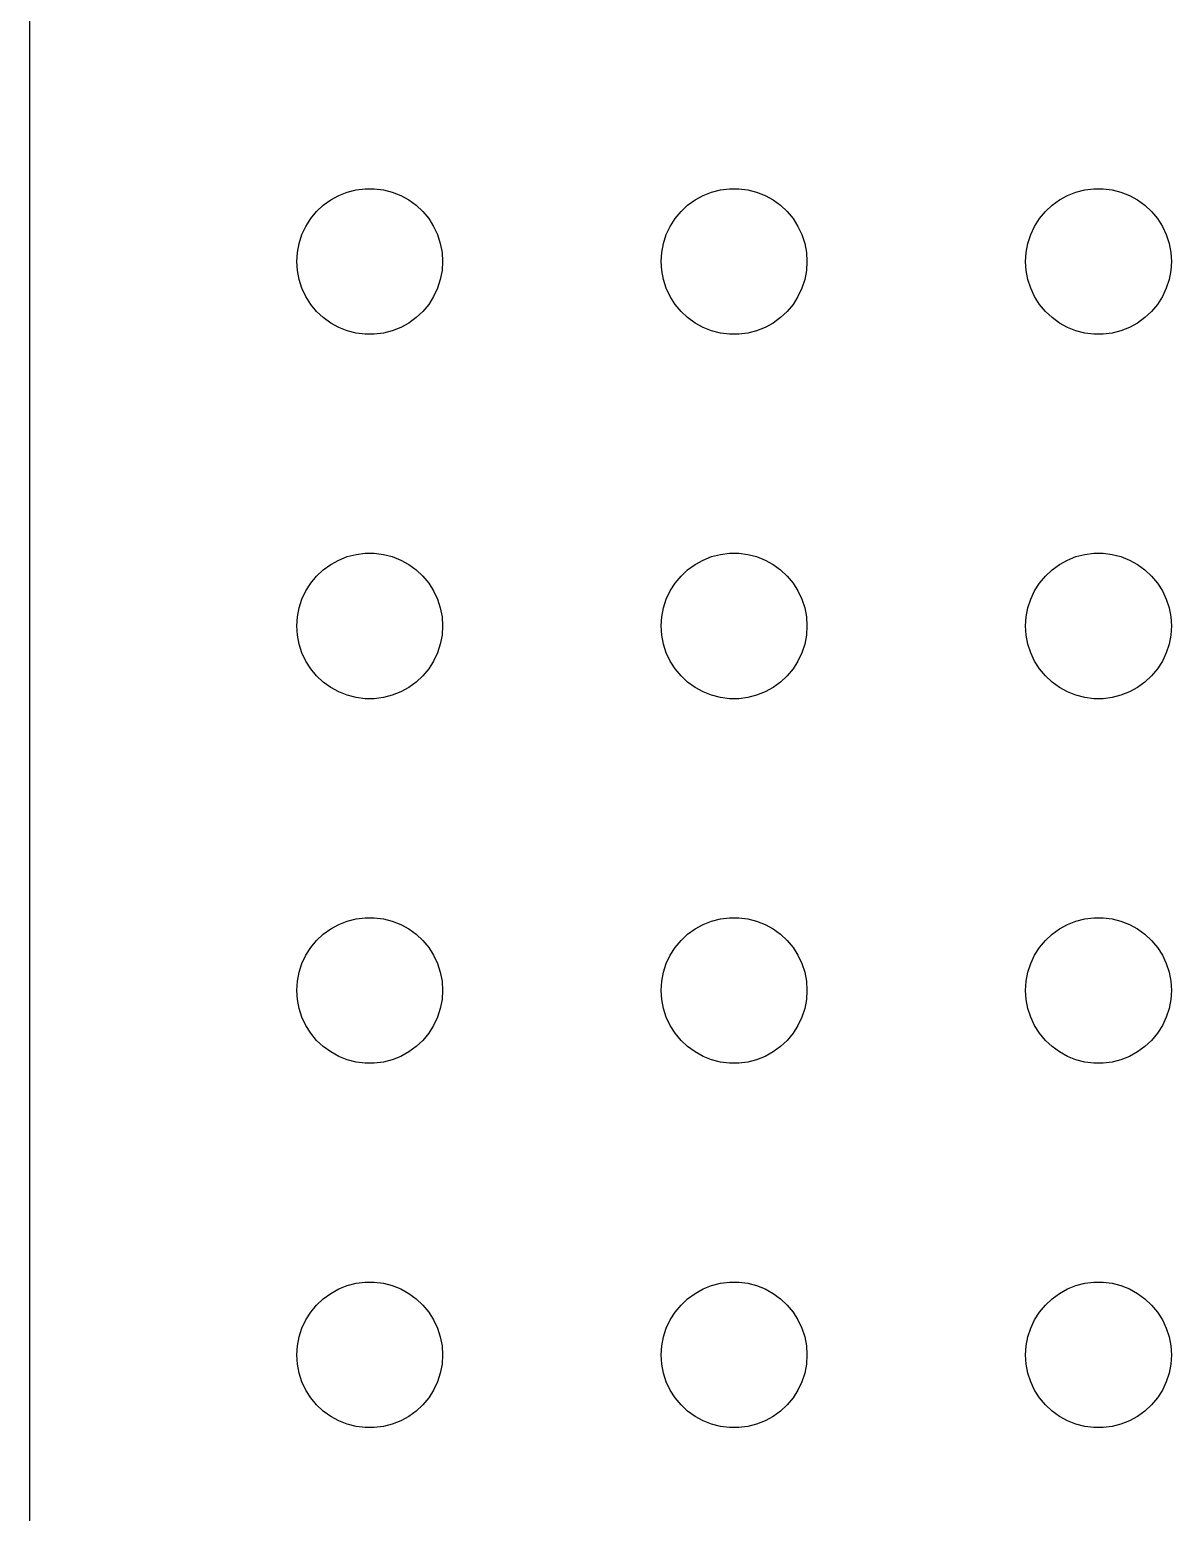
# Model space of a CAD drawing. Header units: metres. Extents: x -120 to 120, y -119 to 119.
# Drawn here: x -119.5 to -96, y 26.76 to 57.27 of the extents above; entities that cross this region are included whole.
import ezdxf

# ---------------------------------------------------------------- set-up
doc = ezdxf.new("R2010")
doc.units = ezdxf.units.M

msp = doc.modelspace()

# ---------------------------------------------------------------- linework, layer by layer
for p, q in [((-119.5, 114.5), (-119.5, -114.5)), ((-113.456, 53.6558), (-113.304, 53.7665)), ((-113.304, 53.7665), (-113.139, 53.8572)), ((-113.139, 53.8572), (-112.964, 53.9266)), ((-112.964, 53.9266), (-112.781, 53.9734)), ((-112.781, 53.9734), (-112.594, 53.997)), ((-112.594, 53.997), (-112.406, 53.997)), ((-112.406, 53.997), (-112.219, 53.9734)), ((-112.219, 53.9734), (-112.036, 53.9266)), ((-112.036, 53.9266), (-111.861, 53.8572)), ((-111.861, 53.8572), (-111.696, 53.7665)), ((-111.696, 53.7665), (-111.544, 53.6558)), ((-105.956, 53.6558), (-105.804, 53.7665)), ((-105.804, 53.7665), (-105.639, 53.8572)), ((-105.639, 53.8572), (-105.464, 53.9266)), ((-105.464, 53.9266), (-105.281, 53.9734)), ((-105.281, 53.9734), (-105.094, 53.997)), ((-105.094, 53.997), (-104.906, 53.997)), ((-104.906, 53.997), (-104.719, 53.9734)), ((-104.719, 53.9734), (-104.536, 53.9266)), ((-104.536, 53.9266), (-104.361, 53.8572)), ((-104.361, 53.8572), (-104.196, 53.7665)), ((-104.196, 53.7665), (-104.044, 53.6558)), ((-98.4561, 53.6558), (-98.3037, 53.7665)), ((-98.3037, 53.7665), (-98.1387, 53.8572)), ((-98.1387, 53.8572), (-97.9635, 53.9266)), ((-97.9635, 53.9266), (-97.7811, 53.9734)), ((-97.7811, 53.9734), (-97.5942, 53.997)), ((-97.5942, 53.997), (-97.4058, 53.997)), ((-97.4058, 53.997), (-97.2189, 53.9734)), ((-97.2189, 53.9734), (-97.0365, 53.9266)), ((-97.0365, 53.9266), (-96.8613, 53.8572)), ((-96.8613, 53.8572), (-96.6963, 53.7665)), ((-96.6963, 53.7665), (-96.5439, 53.6558)), ((-113.714, 53.3817), (-113.593, 53.5268)), ((-113.593, 53.5268), (-113.456, 53.6558)), ((-111.544, 53.6558), (-111.407, 53.5268)), ((-111.407, 53.5268), (-111.286, 53.3817)), ((-106.214, 53.3817), (-106.093, 53.5268)), ((-106.093, 53.5268), (-105.956, 53.6558)), ((-104.044, 53.6558), (-103.907, 53.5268)), ((-103.907, 53.5268), (-103.786, 53.3817)), ((-98.7135, 53.3817), (-98.5934, 53.5268)), ((-98.5934, 53.5268), (-98.4561, 53.6558)), ((-96.5439, 53.6558), (-96.4065, 53.5268)), ((-96.4065, 53.5268), (-96.2865, 53.3817)), ((-113.895, 53.0522), (-113.814, 53.2226)), ((-113.814, 53.2226), (-113.714, 53.3817)), ((-111.286, 53.3817), (-111.186, 53.2226)), ((-111.186, 53.2226), (-111.105, 53.0522)), ((-106.395, 53.0522), (-106.314, 53.2226)), ((-106.314, 53.2226), (-106.214, 53.3817)), ((-103.786, 53.3817), (-103.686, 53.2226)), ((-103.686, 53.2226), (-103.605, 53.0522)), ((-98.8947, 53.0522), (-98.8145, 53.2226)), ((-98.8145, 53.2226), (-98.7135, 53.3817)), ((-96.2865, 53.3817), (-96.1855, 53.2226)), ((-96.1855, 53.2226), (-96.1053, 53.0522)), ((-113.988, 52.688), (-113.953, 52.873)), ((-113.953, 52.873), (-113.895, 53.0522)), ((-111.105, 53.0522), (-111.047, 52.873)), ((-111.047, 52.873), (-111.012, 52.688)), ((-106.488, 52.688), (-106.453, 52.873)), ((-106.453, 52.873), (-106.395, 53.0522)), ((-103.605, 53.0522), (-103.547, 52.873)), ((-103.547, 52.873), (-103.512, 52.688)), ((-98.9882, 52.688), (-98.9529, 52.873)), ((-98.9529, 52.873), (-98.8947, 53.0522)), ((-96.1053, 53.0522), (-96.0471, 52.873)), ((-96.0471, 52.873), (-96.0118, 52.688)), ((-114, 52.5), (-113.988, 52.688)), ((-113.988, 52.312), (-114, 52.5)), ((-111.012, 52.688), (-111, 52.5)), ((-111, 52.5), (-111.012, 52.312)), ((-106.5, 52.5), (-106.488, 52.688)), ((-106.488, 52.312), (-106.5, 52.5)), ((-103.512, 52.688), (-103.5, 52.5)), ((-103.5, 52.5), (-103.512, 52.312)), ((-99, 52.5), (-98.9882, 52.688)), ((-98.9882, 52.312), (-99, 52.5)), ((-96.0118, 52.688), (-96, 52.5)), ((-96, 52.5), (-96.0118, 52.312)), ((-113.953, 52.127), (-113.988, 52.312)), ((-111.012, 52.312), (-111.047, 52.127)), ((-106.453, 52.127), (-106.488, 52.312)), ((-103.512, 52.312), (-103.547, 52.127)), ((-98.9529, 52.127), (-98.9882, 52.312)), ((-96.0118, 52.312), (-96.0471, 52.127)), ((-113.895, 51.9478), (-113.953, 52.127)), ((-113.814, 51.7774), (-113.895, 51.9478)), ((-111.105, 51.9478), (-111.186, 51.7774)), ((-111.047, 52.127), (-111.105, 51.9478)), ((-106.395, 51.9478), (-106.453, 52.127)), ((-106.314, 51.7774), (-106.395, 51.9478)), ((-103.605, 51.9478), (-103.686, 51.7774)), ((-103.547, 52.127), (-103.605, 51.9478)), ((-98.8947, 51.9478), (-98.9529, 52.127)), ((-98.8145, 51.7774), (-98.8947, 51.9478)), ((-96.1053, 51.9478), (-96.1855, 51.7774)), ((-96.0471, 52.127), (-96.1053, 51.9478)), ((-113.714, 51.6183), (-113.814, 51.7774)), ((-113.593, 51.4732), (-113.714, 51.6183)), ((-111.286, 51.6183), (-111.407, 51.4732)), ((-111.186, 51.7774), (-111.286, 51.6183)), ((-106.214, 51.6183), (-106.314, 51.7774)), ((-106.093, 51.4732), (-106.214, 51.6183)), ((-103.786, 51.6183), (-103.907, 51.4732)), ((-103.686, 51.7774), (-103.786, 51.6183)), ((-98.7135, 51.6183), (-98.8145, 51.7774)), ((-98.5934, 51.4732), (-98.7135, 51.6183)), ((-96.2865, 51.6183), (-96.4065, 51.4732)), ((-96.1855, 51.7774), (-96.2865, 51.6183)), ((-113.456, 51.3442), (-113.593, 51.4732)), ((-113.304, 51.2335), (-113.456, 51.3442)), ((-111.544, 51.3442), (-111.696, 51.2335)), ((-111.407, 51.4732), (-111.544, 51.3442)), ((-105.956, 51.3442), (-106.093, 51.4732)), ((-105.804, 51.2335), (-105.956, 51.3442)), ((-104.044, 51.3442), (-104.196, 51.2335)), ((-103.907, 51.4732), (-104.044, 51.3442)), ((-98.4561, 51.3442), (-98.5934, 51.4732)), ((-98.3037, 51.2335), (-98.4561, 51.3442)), ((-96.5439, 51.3442), (-96.6963, 51.2335)), ((-96.4065, 51.4732), (-96.5439, 51.3442)), ((-113.139, 51.1428), (-113.304, 51.2335)), ((-112.964, 51.0734), (-113.139, 51.1428)), ((-112.781, 51.0266), (-112.964, 51.0734)), ((-112.594, 51.003), (-112.781, 51.0266)), ((-112.406, 51.003), (-112.594, 51.003)), ((-112.219, 51.0266), (-112.406, 51.003)), ((-112.036, 51.0734), (-112.219, 51.0266)), ((-111.861, 51.1428), (-112.036, 51.0734)), ((-111.696, 51.2335), (-111.861, 51.1428)), ((-105.639, 51.1428), (-105.804, 51.2335)), ((-105.464, 51.0734), (-105.639, 51.1428)), ((-105.281, 51.0266), (-105.464, 51.0734)), ((-105.094, 51.003), (-105.281, 51.0266)), ((-104.906, 51.003), (-105.094, 51.003)), ((-104.719, 51.0266), (-104.906, 51.003)), ((-104.536, 51.0734), (-104.719, 51.0266)), ((-104.361, 51.1428), (-104.536, 51.0734)), ((-104.196, 51.2335), (-104.361, 51.1428)), ((-98.1387, 51.1428), (-98.3037, 51.2335)), ((-97.9635, 51.0734), (-98.1387, 51.1428)), ((-97.7811, 51.0266), (-97.9635, 51.0734)), ((-97.5942, 51.003), (-97.7811, 51.0266)), ((-97.4058, 51.003), (-97.5942, 51.003)), ((-97.2189, 51.0266), (-97.4058, 51.003)), ((-97.0365, 51.0734), (-97.2189, 51.0266)), ((-96.8613, 51.1428), (-97.0365, 51.0734)), ((-96.6963, 51.2335), (-96.8613, 51.1428)), ((-113.139, 46.3572), (-112.964, 46.4266)), ((-112.964, 46.4266), (-112.781, 46.4734)), ((-112.781, 46.4734), (-112.594, 46.497)), ((-112.594, 46.497), (-112.406, 46.497)), ((-112.406, 46.497), (-112.219, 46.4734)), ((-112.219, 46.4734), (-112.036, 46.4266)), ((-112.036, 46.4266), (-111.861, 46.3572)), ((-105.639, 46.3572), (-105.464, 46.4266)), ((-105.464, 46.4266), (-105.281, 46.4734)), ((-105.281, 46.4734), (-105.094, 46.497)), ((-105.094, 46.497), (-104.906, 46.497)), ((-104.906, 46.497), (-104.719, 46.4734)), ((-104.719, 46.4734), (-104.536, 46.4266)), ((-104.536, 46.4266), (-104.361, 46.3572)), ((-98.1387, 46.3572), (-97.9635, 46.4266)), ((-97.9635, 46.4266), (-97.7811, 46.4734)), ((-97.7811, 46.4734), (-97.5942, 46.497)), ((-97.5942, 46.497), (-97.4058, 46.497)), ((-97.4058, 46.497), (-97.2189, 46.4734)), ((-97.2189, 46.4734), (-97.0365, 46.4266)), ((-97.0365, 46.4266), (-96.8613, 46.3572)), ((-113.593, 46.0268), (-113.456, 46.1558)), ((-113.456, 46.1558), (-113.304, 46.2665)), ((-113.304, 46.2665), (-113.139, 46.3572)), ((-111.861, 46.3572), (-111.696, 46.2665)), ((-111.696, 46.2665), (-111.544, 46.1558)), ((-111.544, 46.1558), (-111.407, 46.0268)), ((-106.093, 46.0268), (-105.956, 46.1558)), ((-105.956, 46.1558), (-105.804, 46.2665)), ((-105.804, 46.2665), (-105.639, 46.3572)), ((-104.361, 46.3572), (-104.196, 46.2665)), ((-104.196, 46.2665), (-104.044, 46.1558)), ((-104.044, 46.1558), (-103.907, 46.0268)), ((-98.5934, 46.0268), (-98.4561, 46.1558)), ((-98.4561, 46.1558), (-98.3037, 46.2665)), ((-98.3037, 46.2665), (-98.1387, 46.3572)), ((-96.8613, 46.3572), (-96.6963, 46.2665)), ((-96.6963, 46.2665), (-96.5439, 46.1558)), ((-96.5439, 46.1558), (-96.4065, 46.0268)), ((-113.814, 45.7226), (-113.714, 45.8817)), ((-113.714, 45.8817), (-113.593, 46.0268)), ((-111.407, 46.0268), (-111.286, 45.8817)), ((-111.286, 45.8817), (-111.186, 45.7226)), ((-106.314, 45.7226), (-106.214, 45.8817)), ((-106.214, 45.8817), (-106.093, 46.0268)), ((-103.907, 46.0268), (-103.786, 45.8817)), ((-103.786, 45.8817), (-103.686, 45.7226)), ((-98.8145, 45.7226), (-98.7135, 45.8817)), ((-98.7135, 45.8817), (-98.5934, 46.0268)), ((-96.4065, 46.0268), (-96.2865, 45.8817)), ((-96.2865, 45.8817), (-96.1855, 45.7226)), ((-113.953, 45.373), (-113.895, 45.5522)), ((-113.895, 45.5522), (-113.814, 45.7226)), ((-111.186, 45.7226), (-111.105, 45.5522)), ((-111.105, 45.5522), (-111.047, 45.373)), ((-106.453, 45.373), (-106.395, 45.5522)), ((-106.395, 45.5522), (-106.314, 45.7226)), ((-103.686, 45.7226), (-103.605, 45.5522)), ((-103.605, 45.5522), (-103.547, 45.373)), ((-98.9529, 45.373), (-98.8947, 45.5522)), ((-98.8947, 45.5522), (-98.8145, 45.7226)), ((-96.1855, 45.7226), (-96.1053, 45.5522)), ((-96.1053, 45.5522), (-96.0471, 45.373)), ((-114, 45), (-113.988, 45.188)), ((-113.988, 45.188), (-113.953, 45.373)), ((-111.047, 45.373), (-111.012, 45.188)), ((-111.012, 45.188), (-111, 45)), ((-106.5, 45), (-106.488, 45.188)), ((-106.488, 45.188), (-106.453, 45.373)), ((-103.547, 45.373), (-103.512, 45.188)), ((-103.512, 45.188), (-103.5, 45)), ((-99, 45), (-98.9882, 45.188)), ((-98.9882, 45.188), (-98.9529, 45.373)), ((-96.0471, 45.373), (-96.0118, 45.188)), ((-96.0118, 45.188), (-96, 45)), ((-113.988, 44.812), (-114, 45)), ((-111, 45), (-111.012, 44.812)), ((-106.488, 44.812), (-106.5, 45)), ((-103.5, 45), (-103.512, 44.812)), ((-98.9882, 44.812), (-99, 45)), ((-96, 45), (-96.0118, 44.812)), ((-113.953, 44.627), (-113.988, 44.812)), ((-113.895, 44.4478), (-113.953, 44.627)), ((-111.047, 44.627), (-111.105, 44.4478)), ((-111.012, 44.812), (-111.047, 44.627)), ((-106.453, 44.627), (-106.488, 44.812)), ((-106.395, 44.4478), (-106.453, 44.627)), ((-103.547, 44.627), (-103.605, 44.4478)), ((-103.512, 44.812), (-103.547, 44.627)), ((-98.9529, 44.627), (-98.9882, 44.812)), ((-98.8947, 44.4478), (-98.9529, 44.627)), ((-96.0471, 44.627), (-96.1053, 44.4478)), ((-96.0118, 44.812), (-96.0471, 44.627)), ((-113.814, 44.2774), (-113.895, 44.4478)), ((-113.714, 44.1183), (-113.814, 44.2774)), ((-111.186, 44.2774), (-111.286, 44.1183)), ((-111.105, 44.4478), (-111.186, 44.2774)), ((-106.314, 44.2774), (-106.395, 44.4478)), ((-106.214, 44.1183), (-106.314, 44.2774)), ((-103.686, 44.2774), (-103.786, 44.1183)), ((-103.605, 44.4478), (-103.686, 44.2774)), ((-98.8145, 44.2774), (-98.8947, 44.4478)), ((-98.7135, 44.1183), (-98.8145, 44.2774)), ((-96.1855, 44.2774), (-96.2865, 44.1183)), ((-96.1053, 44.4478), (-96.1855, 44.2774)), ((-113.593, 43.9732), (-113.714, 44.1183)), ((-113.456, 43.8442), (-113.593, 43.9732)), ((-111.407, 43.9732), (-111.544, 43.8442)), ((-111.286, 44.1183), (-111.407, 43.9732)), ((-106.093, 43.9732), (-106.214, 44.1183)), ((-105.956, 43.8442), (-106.093, 43.9732)), ((-103.907, 43.9732), (-104.044, 43.8442)), ((-103.786, 44.1183), (-103.907, 43.9732)), ((-98.5934, 43.9732), (-98.7135, 44.1183)), ((-98.4561, 43.8442), (-98.5934, 43.9732)), ((-96.4065, 43.9732), (-96.5439, 43.8442)), ((-96.2865, 44.1183), (-96.4065, 43.9732)), ((-113.304, 43.7335), (-113.456, 43.8442)), ((-113.139, 43.6428), (-113.304, 43.7335)), ((-112.964, 43.5734), (-113.139, 43.6428)), ((-111.861, 43.6428), (-112.036, 43.5734)), ((-111.696, 43.7335), (-111.861, 43.6428)), ((-111.544, 43.8442), (-111.696, 43.7335)), ((-105.804, 43.7335), (-105.956, 43.8442)), ((-105.639, 43.6428), (-105.804, 43.7335)), ((-105.464, 43.5734), (-105.639, 43.6428)), ((-104.361, 43.6428), (-104.536, 43.5734)), ((-104.196, 43.7335), (-104.361, 43.6428)), ((-104.044, 43.8442), (-104.196, 43.7335)), ((-98.3037, 43.7335), (-98.4561, 43.8442)), ((-98.1387, 43.6428), (-98.3037, 43.7335)), ((-97.9635, 43.5734), (-98.1387, 43.6428)), ((-96.8613, 43.6428), (-97.0365, 43.5734)), ((-96.6963, 43.7335), (-96.8613, 43.6428)), ((-96.5439, 43.8442), (-96.6963, 43.7335)), ((-112.781, 43.5266), (-112.964, 43.5734)), ((-112.594, 43.503), (-112.781, 43.5266)), ((-112.406, 43.503), (-112.594, 43.503)), ((-112.219, 43.5266), (-112.406, 43.503)), ((-112.036, 43.5734), (-112.219, 43.5266)), ((-105.281, 43.5266), (-105.464, 43.5734)), ((-105.094, 43.503), (-105.281, 43.5266)), ((-104.906, 43.503), (-105.094, 43.503)), ((-104.719, 43.5266), (-104.906, 43.503)), ((-104.536, 43.5734), (-104.719, 43.5266)), ((-97.7811, 43.5266), (-97.9635, 43.5734)), ((-97.5942, 43.503), (-97.7811, 43.5266)), ((-97.4058, 43.503), (-97.5942, 43.503)), ((-97.2189, 43.5266), (-97.4058, 43.503)), ((-97.0365, 43.5734), (-97.2189, 43.5266)), ((-113.456, 38.6558), (-113.304, 38.7665)), ((-113.304, 38.7665), (-113.139, 38.8572)), ((-113.139, 38.8572), (-112.964, 38.9266)), ((-112.964, 38.9266), (-112.781, 38.9734)), ((-112.781, 38.9734), (-112.594, 38.997)), ((-112.594, 38.997), (-112.406, 38.997)), ((-112.406, 38.997), (-112.219, 38.9734)), ((-112.219, 38.9734), (-112.036, 38.9266)), ((-112.036, 38.9266), (-111.861, 38.8572)), ((-111.861, 38.8572), (-111.696, 38.7665)), ((-111.696, 38.7665), (-111.544, 38.6558)), ((-105.956, 38.6558), (-105.804, 38.7665)), ((-105.804, 38.7665), (-105.639, 38.8572)), ((-105.639, 38.8572), (-105.464, 38.9266)), ((-105.464, 38.9266), (-105.281, 38.9734)), ((-105.281, 38.9734), (-105.094, 38.997)), ((-105.094, 38.997), (-104.906, 38.997)), ((-104.906, 38.997), (-104.719, 38.9734)), ((-104.719, 38.9734), (-104.536, 38.9266)), ((-104.536, 38.9266), (-104.361, 38.8572)), ((-104.361, 38.8572), (-104.196, 38.7665)), ((-104.196, 38.7665), (-104.044, 38.6558)), ((-98.4561, 38.6558), (-98.3037, 38.7665)), ((-98.3037, 38.7665), (-98.1387, 38.8572)), ((-98.1387, 38.8572), (-97.9635, 38.9266)), ((-97.9635, 38.9266), (-97.7811, 38.9734)), ((-97.7811, 38.9734), (-97.5942, 38.997)), ((-97.5942, 38.997), (-97.4058, 38.997)), ((-97.4058, 38.997), (-97.2189, 38.9734)), ((-97.2189, 38.9734), (-97.0365, 38.9266)), ((-97.0365, 38.9266), (-96.8613, 38.8572)), ((-96.8613, 38.8572), (-96.6963, 38.7665)), ((-96.6963, 38.7665), (-96.5439, 38.6558)), ((-113.714, 38.3817), (-113.593, 38.5268)), ((-113.593, 38.5268), (-113.456, 38.6558)), ((-111.544, 38.6558), (-111.407, 38.5268)), ((-111.407, 38.5268), (-111.286, 38.3817)), ((-106.214, 38.3817), (-106.093, 38.5268)), ((-106.093, 38.5268), (-105.956, 38.6558)), ((-104.044, 38.6558), (-103.907, 38.5268)), ((-103.907, 38.5268), (-103.786, 38.3817)), ((-98.7135, 38.3817), (-98.5934, 38.5268)), ((-98.5934, 38.5268), (-98.4561, 38.6558)), ((-96.5439, 38.6558), (-96.4065, 38.5268)), ((-96.4065, 38.5268), (-96.2865, 38.3817)), ((-113.895, 38.0522), (-113.814, 38.2226)), ((-113.814, 38.2226), (-113.714, 38.3817)), ((-111.286, 38.3817), (-111.186, 38.2226)), ((-111.186, 38.2226), (-111.105, 38.0522)), ((-106.395, 38.0522), (-106.314, 38.2226)), ((-106.314, 38.2226), (-106.214, 38.3817)), ((-103.786, 38.3817), (-103.686, 38.2226)), ((-103.686, 38.2226), (-103.605, 38.0522)), ((-98.8947, 38.0522), (-98.8145, 38.2226)), ((-98.8145, 38.2226), (-98.7135, 38.3817)), ((-96.2865, 38.3817), (-96.1855, 38.2226)), ((-96.1855, 38.2226), (-96.1053, 38.0522)), ((-113.988, 37.688), (-113.953, 37.873)), ((-113.953, 37.873), (-113.895, 38.0522)), ((-111.105, 38.0522), (-111.047, 37.873)), ((-111.047, 37.873), (-111.012, 37.688)), ((-106.488, 37.688), (-106.453, 37.873)), ((-106.453, 37.873), (-106.395, 38.0522)), ((-103.605, 38.0522), (-103.547, 37.873)), ((-103.547, 37.873), (-103.512, 37.688)), ((-98.9882, 37.688), (-98.9529, 37.873)), ((-98.9529, 37.873), (-98.8947, 38.0522)), ((-96.1053, 38.0522), (-96.0471, 37.873)), ((-96.0471, 37.873), (-96.0118, 37.688)), ((-114, 37.5), (-113.988, 37.688)), ((-111.012, 37.688), (-111, 37.5)), ((-106.5, 37.5), (-106.488, 37.688)), ((-103.512, 37.688), (-103.5, 37.5)), ((-99, 37.5), (-98.9882, 37.688)), ((-96.0118, 37.688), (-96, 37.5)), ((-113.988, 37.312), (-114, 37.5)), ((-113.953, 37.127), (-113.988, 37.312)), ((-111.012, 37.312), (-111.047, 37.127)), ((-111, 37.5), (-111.012, 37.312)), ((-106.488, 37.312), (-106.5, 37.5)), ((-106.453, 37.127), (-106.488, 37.312)), ((-103.512, 37.312), (-103.547, 37.127)), ((-103.5, 37.5), (-103.512, 37.312)), ((-98.9882, 37.312), (-99, 37.5)), ((-98.9529, 37.127), (-98.9882, 37.312)), ((-96.0118, 37.312), (-96.0471, 37.127)), ((-96, 37.5), (-96.0118, 37.312)), ((-113.895, 36.9478), (-113.953, 37.127)), ((-113.814, 36.7774), (-113.895, 36.9478)), ((-111.105, 36.9478), (-111.186, 36.7774)), ((-111.047, 37.127), (-111.105, 36.9478)), ((-106.395, 36.9478), (-106.453, 37.127)), ((-106.314, 36.7774), (-106.395, 36.9478)), ((-103.605, 36.9478), (-103.686, 36.7774)), ((-103.547, 37.127), (-103.605, 36.9478)), ((-98.8947, 36.9478), (-98.9529, 37.127)), ((-98.8145, 36.7774), (-98.8947, 36.9478)), ((-96.1053, 36.9478), (-96.1855, 36.7774)), ((-96.0471, 37.127), (-96.1053, 36.9478)), ((-113.714, 36.6183), (-113.814, 36.7774)), ((-113.593, 36.4732), (-113.714, 36.6183)), ((-111.286, 36.6183), (-111.407, 36.4732)), ((-111.186, 36.7774), (-111.286, 36.6183)), ((-106.214, 36.6183), (-106.314, 36.7774)), ((-106.093, 36.4732), (-106.214, 36.6183)), ((-103.786, 36.6183), (-103.907, 36.4732)), ((-103.686, 36.7774), (-103.786, 36.6183)), ((-98.7135, 36.6183), (-98.8145, 36.7774)), ((-98.5934, 36.4732), (-98.7135, 36.6183)), ((-96.2865, 36.6183), (-96.4065, 36.4732)), ((-96.1855, 36.7774), (-96.2865, 36.6183)), ((-113.456, 36.3442), (-113.593, 36.4732)), ((-113.304, 36.2335), (-113.456, 36.3442)), ((-111.544, 36.3442), (-111.696, 36.2335)), ((-111.407, 36.4732), (-111.544, 36.3442)), ((-105.956, 36.3442), (-106.093, 36.4732)), ((-105.804, 36.2335), (-105.956, 36.3442)), ((-104.044, 36.3442), (-104.196, 36.2335)), ((-103.907, 36.4732), (-104.044, 36.3442)), ((-98.4561, 36.3442), (-98.5934, 36.4732)), ((-98.3037, 36.2335), (-98.4561, 36.3442)), ((-96.5439, 36.3442), (-96.6963, 36.2335)), ((-96.4065, 36.4732), (-96.5439, 36.3442)), ((-113.139, 36.1428), (-113.304, 36.2335)), ((-112.964, 36.0734), (-113.139, 36.1428)), ((-112.781, 36.0266), (-112.964, 36.0734)), ((-112.594, 36.003), (-112.781, 36.0266)), ((-112.406, 36.003), (-112.594, 36.003)), ((-112.219, 36.0266), (-112.406, 36.003)), ((-112.036, 36.0734), (-112.219, 36.0266)), ((-111.861, 36.1428), (-112.036, 36.0734)), ((-111.696, 36.2335), (-111.861, 36.1428)), ((-105.639, 36.1428), (-105.804, 36.2335)), ((-105.464, 36.0734), (-105.639, 36.1428)), ((-105.281, 36.0266), (-105.464, 36.0734)), ((-105.094, 36.003), (-105.281, 36.0266)), ((-104.906, 36.003), (-105.094, 36.003)), ((-104.719, 36.0266), (-104.906, 36.003)), ((-104.536, 36.0734), (-104.719, 36.0266)), ((-104.361, 36.1428), (-104.536, 36.0734)), ((-104.196, 36.2335), (-104.361, 36.1428)), ((-98.1387, 36.1428), (-98.3037, 36.2335)), ((-97.9635, 36.0734), (-98.1387, 36.1428)), ((-97.7811, 36.0266), (-97.9635, 36.0734)), ((-97.5942, 36.003), (-97.7811, 36.0266)), ((-97.4058, 36.003), (-97.5942, 36.003)), ((-97.2189, 36.0266), (-97.4058, 36.003)), ((-97.0365, 36.0734), (-97.2189, 36.0266)), ((-96.8613, 36.1428), (-97.0365, 36.0734)), ((-96.6963, 36.2335), (-96.8613, 36.1428)), ((-113.139, 31.3572), (-112.964, 31.4266)), ((-112.964, 31.4266), (-112.781, 31.4734)), ((-112.781, 31.4734), (-112.594, 31.497)), ((-112.594, 31.497), (-112.406, 31.497)), ((-112.406, 31.497), (-112.219, 31.4734)), ((-112.219, 31.4734), (-112.036, 31.4266)), ((-112.036, 31.4266), (-111.861, 31.3572)), ((-105.639, 31.3572), (-105.464, 31.4266)), ((-105.464, 31.4266), (-105.281, 31.4734)), ((-105.281, 31.4734), (-105.094, 31.497)), ((-105.094, 31.497), (-104.906, 31.497)), ((-104.906, 31.497), (-104.719, 31.4734)), ((-104.719, 31.4734), (-104.536, 31.4266)), ((-104.536, 31.4266), (-104.361, 31.3572)), ((-98.1387, 31.3572), (-97.9635, 31.4266)), ((-97.9635, 31.4266), (-97.7811, 31.4734)), ((-97.7811, 31.4734), (-97.5942, 31.497)), ((-97.5942, 31.497), (-97.4058, 31.497)), ((-97.4058, 31.497), (-97.2189, 31.4734)), ((-97.2189, 31.4734), (-97.0365, 31.4266)), ((-97.0365, 31.4266), (-96.8613, 31.3572)), ((-113.593, 31.0268), (-113.456, 31.1558)), ((-113.456, 31.1558), (-113.304, 31.2665)), ((-113.304, 31.2665), (-113.139, 31.3572)), ((-111.861, 31.3572), (-111.696, 31.2665)), ((-111.696, 31.2665), (-111.544, 31.1558)), ((-111.544, 31.1558), (-111.407, 31.0268)), ((-106.093, 31.0268), (-105.956, 31.1558)), ((-105.956, 31.1558), (-105.804, 31.2665)), ((-105.804, 31.2665), (-105.639, 31.3572)), ((-104.361, 31.3572), (-104.196, 31.2665)), ((-104.196, 31.2665), (-104.044, 31.1558)), ((-104.044, 31.1558), (-103.907, 31.0268)), ((-98.5934, 31.0268), (-98.4561, 31.1558)), ((-98.4561, 31.1558), (-98.3037, 31.2665)), ((-98.3037, 31.2665), (-98.1387, 31.3572)), ((-96.8613, 31.3572), (-96.6963, 31.2665)), ((-96.6963, 31.2665), (-96.5439, 31.1558)), ((-96.5439, 31.1558), (-96.4065, 31.0268)), ((-113.814, 30.7226), (-113.714, 30.8817)), ((-113.714, 30.8817), (-113.593, 31.0268)), ((-111.407, 31.0268), (-111.286, 30.8817)), ((-111.286, 30.8817), (-111.186, 30.7226)), ((-106.314, 30.7226), (-106.214, 30.8817)), ((-106.214, 30.8817), (-106.093, 31.0268)), ((-103.907, 31.0268), (-103.786, 30.8817)), ((-103.786, 30.8817), (-103.686, 30.7226)), ((-98.8145, 30.7226), (-98.7135, 30.8817)), ((-98.7135, 30.8817), (-98.5934, 31.0268)), ((-96.4065, 31.0268), (-96.2865, 30.8817)), ((-96.2865, 30.8817), (-96.1855, 30.7226)), ((-113.953, 30.373), (-113.895, 30.5522)), ((-113.895, 30.5522), (-113.814, 30.7226)), ((-111.186, 30.7226), (-111.105, 30.5522)), ((-111.105, 30.5522), (-111.047, 30.373)), ((-106.453, 30.373), (-106.395, 30.5522)), ((-106.395, 30.5522), (-106.314, 30.7226)), ((-103.686, 30.7226), (-103.605, 30.5522)), ((-103.605, 30.5522), (-103.547, 30.373)), ((-98.9529, 30.373), (-98.8947, 30.5522)), ((-98.8947, 30.5522), (-98.8145, 30.7226)), ((-96.1855, 30.7226), (-96.1053, 30.5522)), ((-96.1053, 30.5522), (-96.0471, 30.373)), ((-113.988, 30.188), (-113.953, 30.373)), ((-111.047, 30.373), (-111.012, 30.188)), ((-106.488, 30.188), (-106.453, 30.373)), ((-103.547, 30.373), (-103.512, 30.188)), ((-98.9882, 30.188), (-98.9529, 30.373)), ((-96.0471, 30.373), (-96.0118, 30.188)), ((-114, 30), (-113.988, 30.188)), ((-113.988, 29.812), (-114, 30)), ((-111.012, 30.188), (-111, 30)), ((-111, 30), (-111.012, 29.812)), ((-106.5, 30), (-106.488, 30.188)), ((-106.488, 29.812), (-106.5, 30)), ((-103.512, 30.188), (-103.5, 30)), ((-103.5, 30), (-103.512, 29.812)), ((-99, 30), (-98.9882, 30.188)), ((-98.9882, 29.812), (-99, 30)), ((-96.0118, 30.188), (-96, 30)), ((-96, 30), (-96.0118, 29.812)), ((-113.953, 29.627), (-113.988, 29.812)), ((-113.895, 29.4478), (-113.953, 29.627)), ((-111.047, 29.627), (-111.105, 29.4478)), ((-111.012, 29.812), (-111.047, 29.627)), ((-106.453, 29.627), (-106.488, 29.812)), ((-106.395, 29.4478), (-106.453, 29.627)), ((-103.547, 29.627), (-103.605, 29.4478)), ((-103.512, 29.812), (-103.547, 29.627)), ((-98.9529, 29.627), (-98.9882, 29.812)), ((-98.8947, 29.4478), (-98.9529, 29.627)), ((-96.0471, 29.627), (-96.1053, 29.4478)), ((-96.0118, 29.812), (-96.0471, 29.627)), ((-113.814, 29.2774), (-113.895, 29.4478)), ((-111.105, 29.4478), (-111.186, 29.2774)), ((-106.314, 29.2774), (-106.395, 29.4478)), ((-103.605, 29.4478), (-103.686, 29.2774)), ((-98.8145, 29.2774), (-98.8947, 29.4478)), ((-96.1053, 29.4478), (-96.1855, 29.2774)), ((-113.714, 29.1183), (-113.814, 29.2774)), ((-113.593, 28.9732), (-113.714, 29.1183)), ((-111.286, 29.1183), (-111.407, 28.9732)), ((-111.186, 29.2774), (-111.286, 29.1183)), ((-106.214, 29.1183), (-106.314, 29.2774)), ((-106.093, 28.9732), (-106.214, 29.1183)), ((-103.786, 29.1183), (-103.907, 28.9732)), ((-103.686, 29.2774), (-103.786, 29.1183)), ((-98.7135, 29.1183), (-98.8145, 29.2774)), ((-98.5934, 28.9732), (-98.7135, 29.1183)), ((-96.2865, 29.1183), (-96.4065, 28.9732)), ((-96.1855, 29.2774), (-96.2865, 29.1183)), ((-113.456, 28.8442), (-113.593, 28.9732)), ((-113.304, 28.7335), (-113.456, 28.8442)), ((-113.139, 28.6427), (-113.304, 28.7335)), ((-111.696, 28.7335), (-111.861, 28.6427)), ((-111.544, 28.8442), (-111.696, 28.7335)), ((-111.407, 28.9732), (-111.544, 28.8442)), ((-105.956, 28.8442), (-106.093, 28.9732)), ((-105.804, 28.7335), (-105.956, 28.8442)), ((-105.639, 28.6427), (-105.804, 28.7335)), ((-104.196, 28.7335), (-104.361, 28.6427)), ((-104.044, 28.8442), (-104.196, 28.7335)), ((-103.907, 28.9732), (-104.044, 28.8442)), ((-98.4561, 28.8442), (-98.5934, 28.9732)), ((-98.3037, 28.7335), (-98.4561, 28.8442)), ((-98.1387, 28.6427), (-98.3037, 28.7335)), ((-96.6963, 28.7335), (-96.8613, 28.6427)), ((-96.5439, 28.8442), (-96.6963, 28.7335)), ((-96.4065, 28.9732), (-96.5439, 28.8442)), ((-112.964, 28.5734), (-113.139, 28.6427)), ((-112.781, 28.5266), (-112.964, 28.5734)), ((-112.594, 28.503), (-112.781, 28.5266)), ((-112.406, 28.503), (-112.594, 28.503)), ((-112.219, 28.5266), (-112.406, 28.503)), ((-112.036, 28.5734), (-112.219, 28.5266)), ((-111.861, 28.6427), (-112.036, 28.5734)), ((-105.464, 28.5734), (-105.639, 28.6427)), ((-105.281, 28.5266), (-105.464, 28.5734)), ((-105.094, 28.503), (-105.281, 28.5266)), ((-104.906, 28.503), (-105.094, 28.503)), ((-104.719, 28.5266), (-104.906, 28.503)), ((-104.536, 28.5734), (-104.719, 28.5266)), ((-104.361, 28.6427), (-104.536, 28.5734)), ((-97.9635, 28.5734), (-98.1387, 28.6427)), ((-97.7811, 28.5266), (-97.9635, 28.5734)), ((-97.5942, 28.503), (-97.7811, 28.5266)), ((-97.4058, 28.503), (-97.5942, 28.503)), ((-97.2189, 28.5266), (-97.4058, 28.503)), ((-97.0365, 28.5734), (-97.2189, 28.5266)), ((-96.8613, 28.6427), (-97.0365, 28.5734))]:
    msp.add_line(p, q)

doc.saveas('drawing.dxf')
